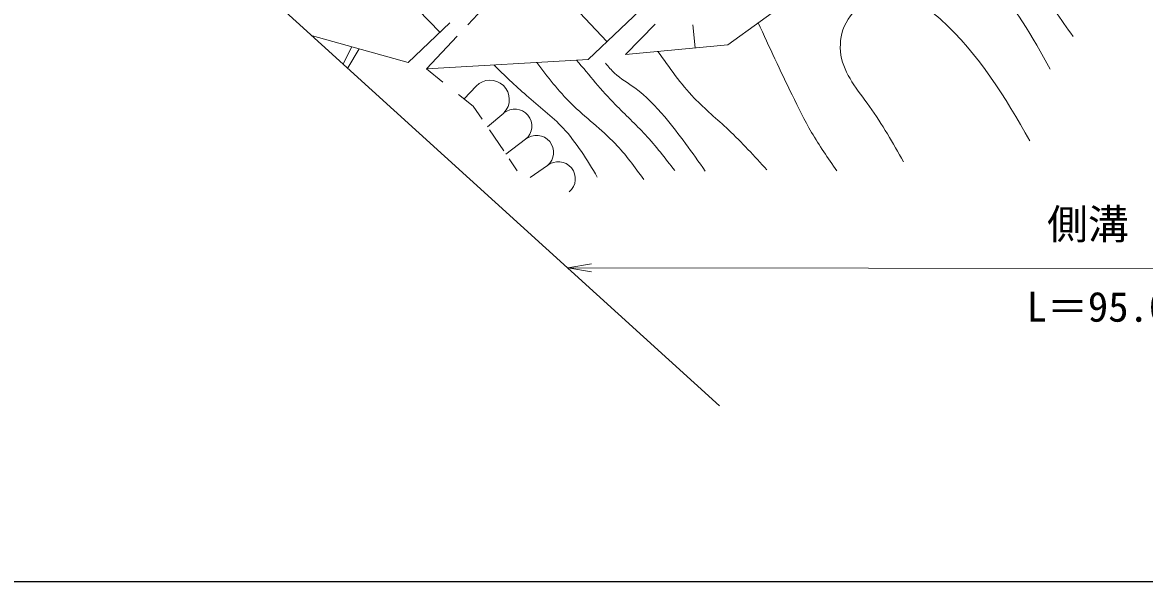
# Model space of a CAD drawing. Units: millimetres, scale not verified. Extents: x 40000 to 680000, y 20000 to 380000.
# Drawn here: x 78051 to 146758, y 205000 to 239222 of the extents above; entities that cross this region are included whole.
import ezdxf
from ezdxf.enums import TextEntityAlignment as Align

# ---------------------------------------------------------------- set-up
doc = ezdxf.new("R2010")
doc.units = ezdxf.units.MM
doc.header["$LTSCALE"] = 1000
for name, color, linetype, lineweight in [('M-BGD-EXST', 7, 'Continuous', 13), ('M-BGD-RSTR', 3, 'Continuous', 13), ('M-TTL', 7, 'Continuous', 13), ('M-TTL-BAND', 7, 'Continuous', 25), ('M-TTL-FRAM', 7, 'Continuous', 13), ('M-TTL-LINE', 7, 'Continuous', 13), ('M-TTL-TXT', 7, 'Continuous', 13)]:
    doc.layers.add(name, color=color, linetype=linetype, lineweight=lineweight)
doc.styles.add('ＭＳ ゴシック', font='')
doc.styles.get('ＭＳ ゴシック').set_extended_font_data('MS Gothic')

# ---------------------------------------------------------------- blocks, each defined once
blk = doc.blocks.new('open_arrow')
at = {"color": 0, "linetype": 'Continuous', "lineweight": -2}
blk.add_lwpolyline([(7.5, 1.25), (0, 0), (7.5, -1.25)], dxfattribs=at)

msp = doc.modelspace()

# ---------------------------------------------------------------- linework, layer by layer
at = {"layer": 'M-BGD-RSTR'}
msp.add_line((88836, 244736), (120734, 215758), dxfattribs=at)
at = {"layer": 'M-TTL'}
for p, q in [((130008, 253374), (112684, 236960)), ((100779, 241570), (103611, 238622)), ((121242, 237857), (126086, 241354)), ((105323, 239084), (106959, 240824)), ((111512, 240517), (113842, 238058)), ((104214, 239202), (101674, 236762)), ((116784, 239123), (114974, 237258)), ((119100, 239083), (119235, 237665)), ((101674, 236762), (95814, 238397)), ((98222, 237725), (97689, 236694)), ((102782, 236382), (104670, 238390)), ((114974, 237258), (121242, 237857)), ((98663, 237602), (97966, 236442)), ((112684, 236960), (102782, 236382)), ((103794, 235576), (102782, 236382)), ((105824, 235322), (105090, 234544)), ((105641, 234106), (104745, 234820)), ((106190, 233303), (105641, 234106)), ((107529, 233679), (106517, 232824)), ((107521, 231356), (106641, 232643)), ((108862, 232070), (107653, 231164)), ((108351, 230143), (107845, 230883)), ((110195, 230461), (109134, 229740))]:
    msp.add_line(p, q, dxfattribs=at)
for centre, radius, start, end in [((106677, 234501), 1184, 316.0733, 136.0733), ((108196, 232875), 1045, 309.64036, 129.64036), ((109529, 231266), 1045, 309.64036, 129.64036), ((110862, 229656), 1045, 309.64036, 129.64036)]:
    msp.add_arc(centre, radius, start, end, dxfattribs=at)
at = {"layer": 'M-TTL-BAND'}
msp.add_line((40000, 205000), (579000, 205000), dxfattribs=at)
at = {"layer": 'M-TTL-FRAM'}
msp.add_open_spline([(113751, 236725), (113928, 236513), (114106, 236301), (114307, 236115), (114680, 235769), (115134, 235514), (115551, 235213), (116241, 234714), (116827, 234089), (117377, 233437), (118270, 232378), (119067, 231251), (119863, 230124)], degree=3, knots=[0, 0, 0, 0, 1, 1, 1, 2, 2, 2, 3, 3, 3, 4, 4, 4, 4], dxfattribs=at)
at = {"layer": 'M-TTL-LINE'}
for points, knots in [([(135358, 255745), (135817, 253997), (136277, 252250), (136709, 250490), (137102, 248892), (137471, 247283), (138052, 245750), (138607, 244285), (139355, 242888), (140193, 241558), (140883, 240463), (141634, 239414), (142385, 238364)], [0, 0, 0, 0, 1, 1, 1, 2, 2, 2, 3, 3, 3, 4, 4, 4, 4]), ([(129465, 246600), (130303, 246645), (131141, 246689), (131867, 246454), (133119, 246047), (134041, 244809), (135057, 243807), (135785, 243090), (136561, 242494), (137250, 241810), (138784, 240288), (139885, 238329), (140987, 236370)], [0, 0, 0, 0, 1, 1, 1, 2, 2, 2, 3, 3, 3, 4, 4, 4, 4]), ([(132003, 230691), (131355, 231834), (130707, 232978), (129911, 234085), (129194, 235083), (128357, 236052), (128168, 237229), (128076, 237804), (128138, 238429), (128369, 238975), (128634, 239600), (129121, 240122), (129717, 240470), (130237, 240772), (130840, 240942), (131414, 240917), (132464, 240872), (133414, 240173), (134256, 239418), (136677, 237248), (138206, 234615), (139736, 231981)], [0, 0, 0, 0, 1, 1, 1, 2, 2, 2, 3, 3, 3, 4, 4, 4, 5, 5, 5, 6, 6, 6, 7, 7, 7, 7]), ([(123100, 239199), (123783, 237725), (124465, 236252), (125173, 234787), (125549, 234010), (125932, 233235), (126368, 232492), (126842, 231685), (127377, 230916), (127913, 230146)], [0, 0, 0, 0, 1, 1, 1, 2, 2, 2, 3, 3, 3, 3]), ([(116965, 237448), (117661, 236455), (118357, 235461), (119188, 234593), (119844, 233907), (120585, 233299), (121281, 232646), (122105, 231872), (122864, 231036), (123623, 230200)], [0, 0, 0, 0, 1, 1, 1, 2, 2, 2, 3, 3, 3, 3]), ([(106914, 236624), (107567, 235987), (108220, 235351), (108912, 234752), (109671, 234094), (110478, 233482), (111155, 232755), (111979, 231870), (112614, 230815), (113248, 229760)], [0, 0, 0, 0, 1, 1, 1, 2, 2, 2, 3, 3, 3, 3]), ([(109537, 236777), (110206, 235899), (110875, 235022), (111655, 234251), (112516, 233399), (113511, 232677), (114347, 231804), (114991, 231131), (115541, 230370), (116091, 229608)], [0, 0, 0, 0, 1, 1, 1, 2, 2, 2, 3, 3, 3, 3]), ([(111985, 236920), (112748, 235989), (113511, 235059), (114349, 234198), (114956, 233575), (115602, 232988), (116193, 232351), (116835, 231659), (117411, 230907), (117987, 230155)], [0, 0, 0, 0, 1, 1, 1, 2, 2, 2, 3, 3, 3, 3])]:
    msp.add_open_spline(points, degree=3, knots=knots, dxfattribs=at)
at = {"layer": 'M-TTL-TXT'}
msp.add_line((111444, 224198), (168681, 224148), dxfattribs=at)

# ---------------------------------------------------------------- block references
at = {"layer": 'M-TTL-TXT', "xscale": 193, "yscale": 193, "rotation": 359.9}
msp.add_blockref('open_arrow', (111444, 224198), dxfattribs=at)

# ---------------------------------------------------------------- texts
at = {"layer": 'M-BGD-EXST', "style": 'ＭＳ ゴシック'}
for s, p in [('側溝', (140788, 225411)), ('L＝95.0', (139537, 220359))]:
    msp.add_text(s, height=1833, rotation=359.95, dxfattribs=at).set_placement(p, align=Align.BOTTOM_LEFT)

doc.saveas('drawing.dxf')
